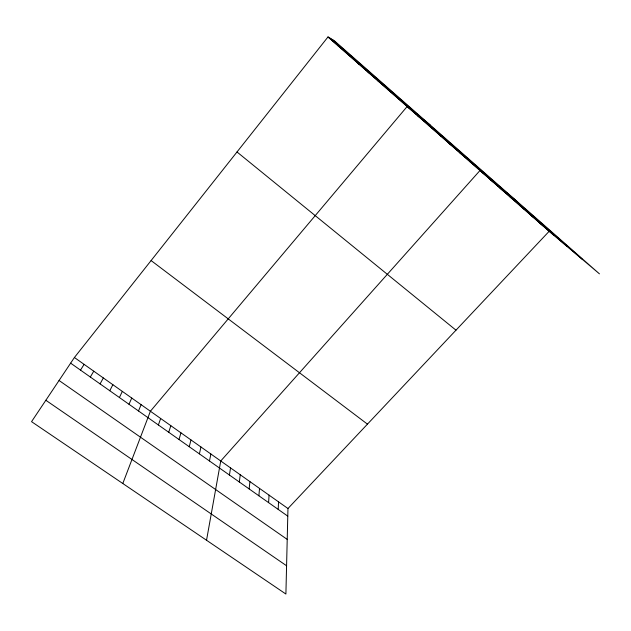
<?xml version="1.0" encoding="UTF-8"?>
<svg xmlns="http://www.w3.org/2000/svg" width="631" height="631" viewBox="0 0 631 631"><rect width="100%" height="100%" fill="white"/><g stroke="black" fill="none" stroke-linecap="round" stroke-linejoin="round"><path stroke-width="0.95" d="M549.159 231.293L287.965 508.515L285.898 594.039L31.55 421.666L74.411 357.501L327.986 36.961L334.256 40.676L599.45 273.854L549.159 231.293L327.986 36.961M278.208 509.398L278.539 501.85M268.585 502.615L269.066 495.146M258.891 495.785L259.522 488.402M249.135 488.915L249.923 481.611M239.315 481.997L240.261 474.78M229.432 475.033L230.536 467.902M206.534 540.254L220.747 460.977L479.978 170.512L517.452 201.754M209.468 460.969L210.896 454.012M199.388 453.863L200.974 447M189.237 446.716L190.996 439.941M179.023 439.515L180.947 432.834M168.737 432.274L170.827 425.68M158.381 424.978L160.653 418.487M122.8 483.504L150.399 411.238L407.153 106.521L430.192 125.033M138.497 410.97L141.099 404.66M128.984 404.266L131.745 398.051M119.409 397.522L122.335 391.394M109.77 390.731L112.87 384.697M100.077 383.9L103.342 377.961M90.328 377.03L93.759 371.186M80.508 370.113L84.112 364.363M338.121 45.866L338.855 46.355M45.842 400.267L286.577 565.762M59.062 380.485L287.215 539.395M70.633 363.156L287.775 516.142M74.411 357.501L287.965 508.515M348.194 54.708L349.109 55.362M358.187 63.494L359.291 64.315M151.101 260.564L367.455 424.142M368.118 72.218L369.403 73.196M377.977 80.878L379.444 82.022M387.765 89.484L389.414 90.777M397.491 98.034L399.313 99.477M417.793 115.867L419.97 117.634M237.004 151.976L455.984 330.179M428.346 125.143L430.721 127.076M438.829 134.348L441.385 136.446M449.233 143.489L451.962 145.745M459.557 152.56L462.468 154.974M469.803 161.568L472.895 164.131M490.082 179.385L493.505 182.249M500.107 188.196L503.704 191.209M510.061 196.935L513.815 200.098M519.936 205.619L523.864 208.924M529.748 214.24L533.834 217.687M539.489 222.798L543.733 226.379M332.127 39.414L582.571 259.57M330.194 38.27L567.064 246.445M328.53 37.276L553.553 235.016"/></g></svg>
